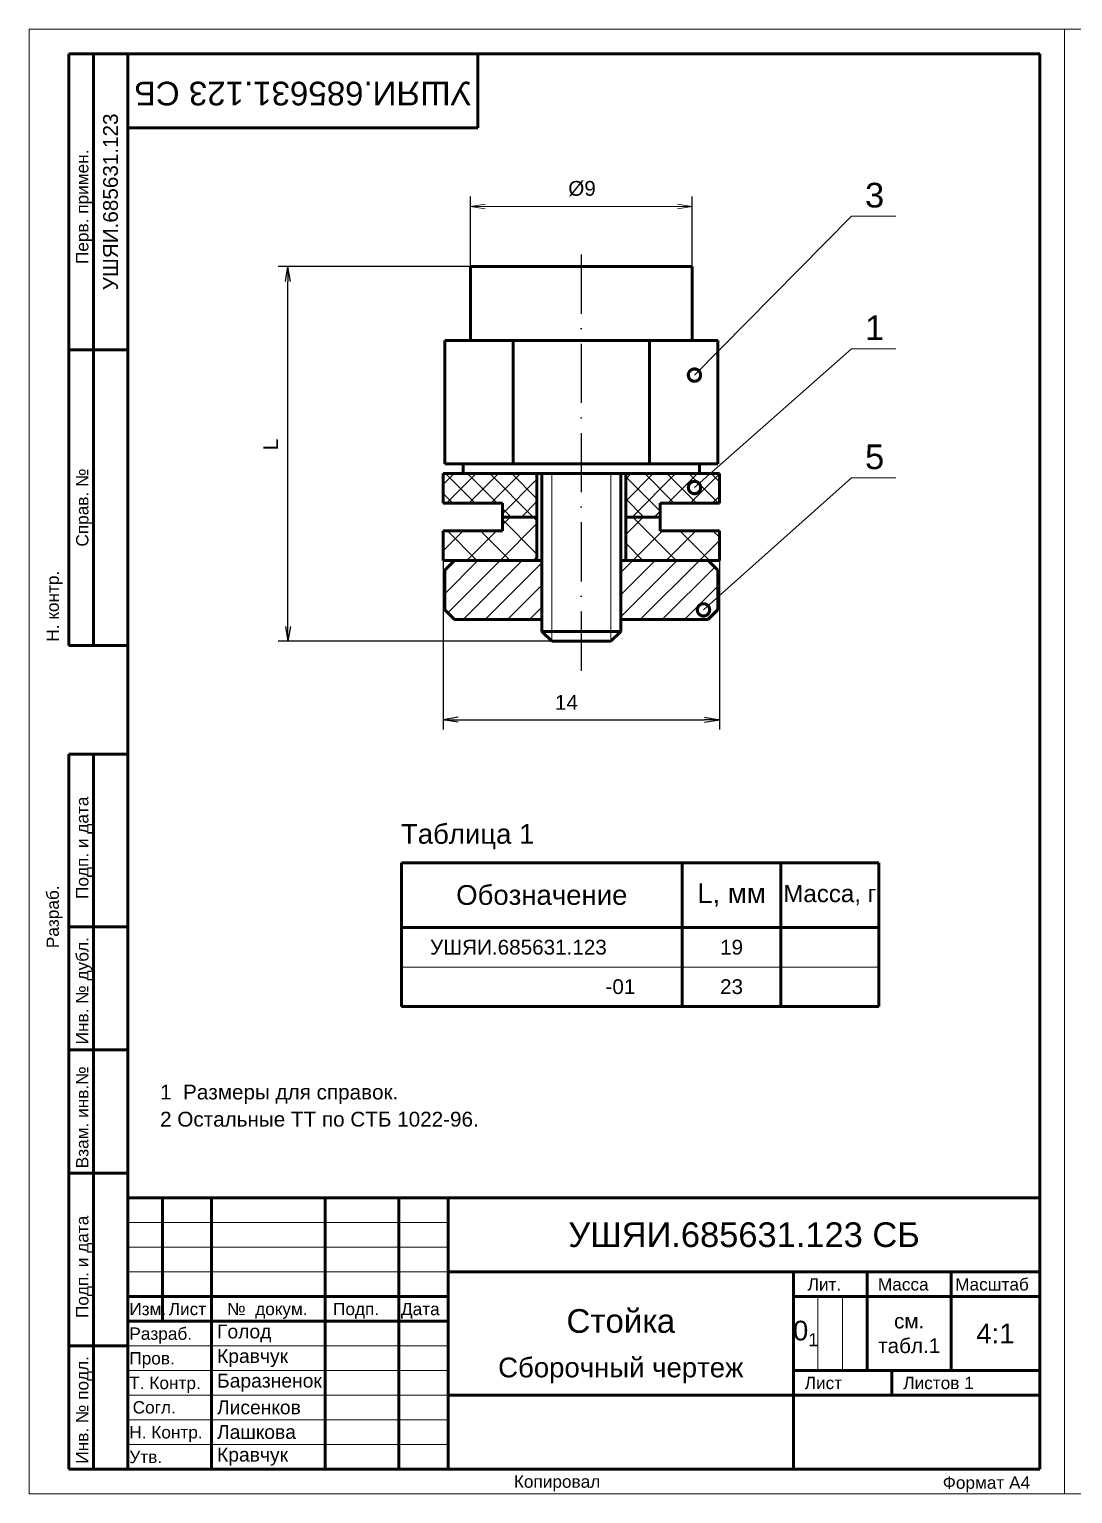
# Model space of a CAD drawing. Header units: millimetres. Extents: x 3219 to 51106, y -14166 to 2695.
# Drawn here: x 5749.5 to 5961.2, y 270.3 to 567.3 of the extents above; entities that cross this region are included whole.
import ezdxf
from ezdxf.enums import TextEntityAlignment as Align

# ---------------------------------------------------------------- set-up
doc = ezdxf.new("R2010")
doc.units = ezdxf.units.MM
doc.linetypes.add('ACAD_ISO10W100', pattern=[18, 12, -3, 0, -3])
doc.layers.get('0').update_dxf_attribs({"lineweight": 53})
for name, color, linetype, lineweight in [('1', 1, 'Continuous', 18), ('Оси', 3, 'ACAD_ISO10W100', 25), ('Размеры', 2, 'Continuous', 18), ('Штриховка', 80, 'Continuous', 20)]:
    doc.layers.add(name, color=color, linetype=linetype, lineweight=lineweight)
doc.layers.add('FORMAT', color=2, linetype='Continuous')
doc.styles.add('Arial', font='arial.ttf', dxfattribs={"height": 3})
doc.styles.add('Arialc', font='arial.ttf')
doc.styles.add('ArialCr', font='arial.ttf', dxfattribs={"height": 2.5})
doc.styles.add('arialCYR', font='arial.ttf', dxfattribs={"height": 3})
doc.dimstyles.new('Arial4', dxfattribs={"dimtxt": 3, "dimasz": 3, "dimexe": 2, "dimexo": 0, "dimgap": 2, "dimtad": 2, "dimtoh": 1, "dimdec": 1, "dimlfac": 0.25, "dimrnd": 0.1, "dimzin": 9, "dimtxsty": 'Arial', "dimblk": 'OPEN', "dimcen": -3, "dimdle": 1.25, "dimclrd": 256, "dimclre": 256, "dimclrt": 256, "dimadec": 0, "dimazin": 2, "dimtfac": 1, "dimtdec": 1, "dimtmove": 1, "dimatfit": 0, "dimldrblk": 'DOTSMALL', "dimfxl": 2, "dimtvp": 1.5, "dimtolj": 1, "dimtzin": 1, "dimlwd": 25, "dimlwe": 25, "dimarcsym": 0})
doc.dimstyles.new('Arial5', dxfattribs={"dimscale": 0, "dimtxt": 3, "dimasz": 3, "dimexe": 2, "dimexo": 0, "dimgap": 2, "dimtad": 1, "dimtoh": 1, "dimdec": 1, "dimlfac": 0.2, "dimrnd": 0.1, "dimzin": 9, "dimtxsty": 'Arial', "dimblk": 'OPEN', "dimcen": -3, "dimdle": 1.25, "dimclrd": 256, "dimclre": 256, "dimclrt": 256, "dimadec": 1, "dimazin": 2, "dimtfac": 1, "dimtdec": 1, "dimtmove": 0, "dimatfit": 3, "dimldrblk": 'DOTSMALL', "dimfxl": 2, "dimtvp": 1.5, "dimtolj": 1, "dimtzin": 1, "dimlwd": -1, "dimarcsym": 0})
doc.dimstyles.new('dasha', dxfattribs={"dimtxt": 3, "dimasz": 5, "dimexe": 2, "dimexo": 0, "dimgap": 2, "dimtad": 1, "dimtoh": 1, "dimdec": 1, "dimtxsty": 'ArialCr', "dimblk": 'OPEN', "dimcen": 5, "dimclrd": 256, "dimclre": 2, "dimclrt": 256, "dimadec": 1, "dimazin": 2, "dimtfac": 1, "dimtdec": 1, "dimtmove": 0, "dimatfit": 3, "dimldrblk": 'DOTSMALL', "dimfxl": 1, "dimtolj": 1, "dimtzin": 0, "dimlwd": -1, "dimarcsym": 0})

# ---------------------------------------------------------------- blocks, each defined once
blk = doc.blocks.new('_Open')
at = {"color": 0, "linetype": 'ByBlock', "lineweight": -2}
for p, q in [((-1, 0.167), (0, 0)), ((-1, -0.167), (0, 0)), ((0, 0), (-1, 0))]:
    blk.add_line(p, q, dxfattribs=at)
blk = doc.blocks.new('*D286')
at = {"layer": 'Defpoints', "color": 0, "transparency": 16777216}
for p in [(5833.48, 459.59), (5889.48, 459.59), (5889.48, 427.29)]:
    blk.add_point(p, dxfattribs=at)
at = {"layer": 'Размеры', "lineweight": 25, "transparency": 16777216}
for p, q in [((5833.48, 459.59), (5833.48, 425.29)), ((5889.48, 459.59), (5889.48, 425.29)), ((5836.48, 427.29), (5886.48, 427.29))]:
    blk.add_line(p, q, dxfattribs=at)
at = {"layer": 'Размеры', "lineweight": 25, "transparency": 16777216, "xscale": 3, "yscale": 3, "zscale": 3, "rotation": 180}
blk.add_blockref('_Open', (5833.48, 427.29), dxfattribs=at)
at = {"layer": 'Размеры', "lineweight": 25, "transparency": 16777216, "xscale": 3, "yscale": 3, "zscale": 3}
blk.add_blockref('_Open', (5889.48, 427.29), dxfattribs=at)
at = {"layer": 'Размеры', "transparency": 16777216, "insert": (5858.45, 430.79), "char_height": 3, "attachment_point": 5, "style": 'Arial'}
blk.add_mtext('\\A1;14', dxfattribs=at)
blk = doc.blocks.new('_DotSmall')
at = {"color": 0, "linetype": 'ByBlock', "const_width": 0.5}
blk.add_lwpolyline([(-0.0625, 0, 1), (0.0625, 0, 1)], format="xyb", close=True, dxfattribs=at)
blk = doc.blocks.new('*D287')
at = {"layer": 'Defpoints', "color": 0, "transparency": 16777216}
for p in [(5801.96, 519.19), (5838.98, 519.19), (5855.48, 443.19)]:
    blk.add_point(p, dxfattribs=at)
at = {"layer": 'Размеры', "lineweight": 25, "transparency": 16777216}
for p, q in [((5838.98, 519.19), (5799.96, 519.19)), ((5801.96, 446.19), (5801.96, 516.19)), ((5855.48, 443.19), (5799.96, 443.19))]:
    blk.add_line(p, q, dxfattribs=at)
at = {"layer": 'Размеры', "lineweight": 25, "transparency": 16777216, "xscale": 3, "yscale": 3, "zscale": 3}
for p, rotation in [((5801.96, 519.19), 90), ((5801.96, 443.19), 270)]:
    blk.add_blockref('_Open', p, dxfattribs=dict(at, rotation=rotation))
at = {"layer": 'Размеры', "transparency": 16777216, "insert": (5798.46, 483.1), "char_height": 3, "attachment_point": 5, "rotation": 90, "style": 'Arial'}
blk.add_mtext('\\A1;L', dxfattribs=at)
blk = doc.blocks.new('*D294')
at = {"layer": 'Defpoints', "color": 0, "transparency": 16777216}
for p in [(5883.98, 531.37), (5838.98, 519.19), (5883.98, 519.19)]:
    blk.add_point(p, dxfattribs=at)
at = {"layer": 'Размеры', "lineweight": -2, "transparency": 16777216}
for p, q in [((5838.98, 519.19), (5838.98, 533.37)), ((5883.98, 519.19), (5883.98, 533.37))]:
    blk.add_line(p, q, dxfattribs=at)
at = {"layer": 'Размеры', "transparency": 16777216}
blk.add_line((5841.98, 531.37), (5880.98, 531.37), dxfattribs=at)
at = {"layer": 'Размеры', "transparency": 16777216, "xscale": 3, "yscale": 3, "zscale": 3, "rotation": 180}
blk.add_blockref('_Open', (5838.98, 531.37), dxfattribs=at)
at = {"layer": 'Размеры', "transparency": 16777216, "xscale": 3, "yscale": 3, "zscale": 3}
blk.add_blockref('_Open', (5883.98, 531.37), dxfattribs=at)
at = {"layer": 'Размеры', "transparency": 16777216, "insert": (5861.62, 534.99), "char_height": 3, "attachment_point": 5, "style": 'Arial'}
blk.add_mtext('\\A1;%%C9', dxfattribs=at)

msp = doc.modelspace()

# ---------------------------------------------------------------- hatches: boundary and pattern name
at = {"layer": 'Штриховка'}
h = msp.add_hatch(dxfattribs=at)
h.set_pattern_fill('ANSI37', color=256, style=0)
h.set_pattern_definition([(45, (2633.3346, -2105.5043), (-2.245064, 2.245064), []), (135, (2633.3346, -2105.5043), (-2.245064, -2.245064), [])])
h.paths.add_polyline_path([(5889.48, 471.19), (5889.48, 477.19), (5870.48, 477.19), (5870.48, 468.39), (5877.48, 468.39), (5877.48, 471.19)])
h.paths.add_polyline_path([(5833.48, 477.19), (5833.48, 471.19), (5845.48, 471.19), (5845.48, 468.39), (5852.48, 468.39), (5852.48, 477.19)])
h = msp.add_hatch(dxfattribs=at)
h.set_pattern_fill('ANSI37', color=256, scale=1.5, style=0)
h.set_pattern_definition([(45, (2633.3346, -2105.5043), (-3.367596, 3.367596), []), (135, (2633.3346, -2105.5043), (-3.367596, -3.367596), [])])
h.paths.add_polyline_path([(5889.48, 459.59), (5889.48, 465.59), (5877.48, 465.59), (5877.48, 468.39), (5870.48, 468.39), (5870.48, 459.59)])
h.paths.add_polyline_path([(5833.48, 465.59), (5833.48, 459.59), (5852.48, 459.59), (5852.48, 468.39), (5845.48, 468.39), (5845.48, 465.59)])
h = msp.add_hatch(dxfattribs=at)
h.set_pattern_fill('ANSI31', color=256, style=0)
h.set_pattern_definition([(45, (2633.3346, -2105.5043), (-2.245064, 2.245064), [])])
h.paths.add_polyline_path([(5835.77, 459.59), (5833.77, 457.59), (5833.77, 449.59), (5835.77, 447.59), (5853.48, 447.59), (5853.48, 459.59)])
h.paths.add_polyline_path([(5869.48, 459.59), (5869.48, 447.59), (5887.19, 447.59), (5889.19, 449.59), (5889.19, 457.59), (5887.19, 459.59)])

# ---------------------------------------------------------------- linework, layer by layer
for p, q in [((5757.49, 442.31), (5757.49, 562.31)), ((5757.49, 562.31), (5769.49, 562.31)), ((5757.49, 562.31), (5769.49, 562.31)), ((5762.49, 442.31), (5762.49, 562.31)), ((5769.49, 562.31), (5954.49, 562.31)), ((5769.49, 562.31), (5954.49, 562.31)), ((5769.49, 275.31), (5769.49, 562.31)), ((5954.49, 562.31), (5954.49, 275.31)), ((5838.98, 519.19), (5838.98, 504.19)), ((5838.98, 519.19), (5883.98, 519.19)), ((5883.98, 519.19), (5883.98, 504.19)), ((5769.49, 502.31), (5757.49, 502.31)), ((5833.77, 504.19), (5889.19, 504.19)), ((5833.77, 479.19), (5833.77, 504.19)), ((5847.62, 479.19), (5847.62, 504.19)), ((5875.34, 479.19), (5875.34, 504.19)), ((5889.19, 479.19), (5889.19, 504.19)), ((5833.77, 479.19), (5889.19, 479.19)), ((5837.48, 479.19), (5837.48, 477.19)), ((5885.48, 479.19), (5885.48, 477.19)), ((5833.48, 477.19), (5889.48, 477.19)), ((5833.48, 471.19), (5833.48, 477.19)), ((5837.48, 477.19), (5885.48, 477.19)), ((5852.48, 468.39), (5852.48, 477.19)), ((5853.48, 477.19), (5853.48, 445.19)), ((5869.48, 477.19), (5869.48, 445.19)), ((5870.48, 468.39), (5870.48, 477.19)), ((5889.48, 471.19), (5889.48, 477.19)), ((5833.48, 471.19), (5845.48, 471.19)), ((5845.48, 468.39), (5845.48, 471.19)), ((5877.48, 471.19), (5889.48, 471.19)), ((5877.48, 468.39), (5877.48, 471.19)), ((5845.48, 468.39), (5852.48, 468.39)), ((5845.48, 468.39), (5852.48, 468.39)), ((5845.48, 468.39), (5845.48, 465.59)), ((5852.48, 468.39), (5852.48, 459.59)), ((5870.48, 468.39), (5877.48, 468.39)), ((5870.48, 468.39), (5877.48, 468.39)), ((5870.48, 468.39), (5870.48, 459.59)), ((5877.48, 468.39), (5877.48, 465.59)), ((5833.48, 465.59), (5845.48, 465.59)), ((5833.48, 465.59), (5833.48, 459.59)), ((5877.48, 465.59), (5889.48, 465.59)), ((5889.48, 465.59), (5889.48, 459.59)), ((5833.48, 459.59), (5853.48, 459.59)), ((5835.77, 459.59), (5833.77, 457.59)), ((5833.77, 449.59), (5833.77, 457.59)), ((5835.77, 459.59), (5853.48, 459.59)), ((5869.48, 459.59), (5889.48, 459.59)), ((5869.48, 459.59), (5887.19, 459.59)), ((5887.19, 459.59), (5889.19, 457.59)), ((5889.19, 449.59), (5889.19, 457.59)), ((5835.77, 447.59), (5833.77, 449.59)), ((5887.19, 447.59), (5889.19, 449.59)), ((5835.77, 447.59), (5853.48, 447.59)), ((5869.48, 447.59), (5887.19, 447.59)), ((5853.48, 445.19), (5855.48, 443.19)), ((5853.48, 445.19), (5869.48, 445.19)), ((5855.48, 443.19), (5867.48, 443.19)), ((5869.48, 445.19), (5867.48, 443.19)), ((5769.49, 442.31), (5757.49, 442.31)), ((5757.49, 420.31), (5757.49, 275.31)), ((5769.49, 420.31), (5757.49, 420.31)), ((5762.49, 275.31), (5762.49, 420.31)), ((5824.98, 398.29), (5921.85, 398.29)), ((5824.98, 398.29), (5824.98, 369.13)), ((5881.95, 398.29), (5881.95, 369.13)), ((5901.95, 398.29), (5901.95, 369.13)), ((5921.85, 398.29), (5921.85, 369.13)), ((5769.49, 385.31), (5757.49, 385.31)), ((5824.98, 385.13), (5921.85, 385.13)), ((5824.98, 369.13), (5921.85, 369.13)), ((5769.49, 360.31), (5757.49, 360.31)), ((5769.49, 335.31), (5757.49, 335.31)), ((5954.49, 330.31), (5769.49, 330.31)), ((5776.49, 330.31), (5776.49, 305.31)), ((5786.49, 330.31), (5786.49, 275.31)), ((5809.49, 330.31), (5809.49, 275.31)), ((5824.49, 330.31), (5824.49, 275.31)), ((5834.49, 330.31), (5834.49, 275.31)), ((5954.49, 315.31), (5834.49, 315.31)), ((5904.49, 315.31), (5904.49, 275.31)), ((5919.49, 315.31), (5919.49, 295.31)), ((5936.49, 315.31), (5936.49, 295.31)), ((5834.49, 310.31), (5769.49, 310.31)), ((5954.49, 310.31), (5904.49, 310.31)), ((5834.49, 305.31), (5769.49, 305.31)), ((5769.49, 300.31), (5757.49, 300.31)), ((5954.49, 295.31), (5904.49, 295.31)), ((5924.49, 295.31), (5924.49, 290.31)), ((5954.49, 290.31), (5834.49, 290.31)), ((5757.49, 275.31), (5954.49, 275.31)), ((5954.49, 275.31), (5769.49, 275.31))]:
    msp.add_line(p, q)
for points in [[(5757.49, 562.31), (5757.49, 442.31)], [(5762.49, 562.31), (5762.49, 442.31)], [(5769.49, 562.31), (5769.49, 275.31)], [(5840.49, 562.31), (5840.49, 561.31), (5840.49, 547.31)], [(5840.49, 547.31), (5770.49, 547.31), (5769.49, 547.31)], [(5769.49, 502.31), (5757.49, 502.31)], [(5769.49, 442.31), (5757.49, 442.31)], [(5757.49, 275.31), (5757.49, 415.31), (5757.49, 420.31)], [(5757.49, 275.31), (5757.49, 415.31), (5757.49, 420.31)], [(5757.49, 275.31), (5757.49, 415.31), (5757.49, 420.31)], [(5769.49, 420.31), (5757.49, 420.31)], [(5769.49, 420.31), (5757.49, 420.31)], [(5769.49, 420.31), (5757.49, 420.31)], [(5762.49, 275.31), (5762.49, 415.31), (5762.49, 420.31)], [(5762.49, 275.31), (5762.49, 415.31), (5762.49, 420.31)], [(5762.49, 275.31), (5762.49, 415.31), (5762.49, 420.31)], [(5769.49, 385.31), (5757.49, 385.31)], [(5769.49, 385.31), (5757.49, 385.31)], [(5769.49, 385.31), (5757.49, 385.31)], [(5769.49, 360.31), (5757.49, 360.31)], [(5769.49, 360.31), (5757.49, 360.31)], [(5769.49, 360.31), (5757.49, 360.31)], [(5769.49, 335.31), (5757.49, 335.31)], [(5769.49, 335.31), (5757.49, 335.31)], [(5769.49, 335.31), (5757.49, 335.31)], [(5769.49, 300.31), (5757.49, 300.31)], [(5769.49, 300.31), (5757.49, 300.31)], [(5769.49, 300.31), (5757.49, 300.31)]]:
    msp.add_lwpolyline(points)
at = {"layer": '1'}
for p, q in [((5855.48, 477.19), (5855.48, 443.19)), ((5867.48, 477.19), (5867.48, 443.19))]:
    msp.add_line(p, q, dxfattribs=at)
at = {"layer": 'FORMAT'}
msp.add_line((5954.49, 275.31), (5769.49, 275.31), dxfattribs=at)
at = {"layer": 'Оси'}
msp.add_line((5861.48, 521.63), (5861.48, 435.91), dxfattribs=at)
at = {"layer": 'Размеры'}
for p, q in [((5749.49, 567.31), (5959.49, 567.31)), ((5749.49, 270.31), (5749.49, 567.31)), ((5959.49, 270.31), (5959.49, 567.31)), ((5959.49, 567.31), (6169.49, 567.31)), ((5959.49, 270.31), (5959.49, 567.31)), ((5824.98, 377.13), (5921.85, 377.13)), ((5834.49, 325.31), (5769.49, 325.31)), ((5834.49, 320.31), (5769.49, 320.31)), ((5834.49, 315.31), (5769.49, 315.31)), ((5909.49, 310.31), (5909.49, 295.31)), ((5914.49, 310.31), (5914.49, 295.31)), ((5834.49, 300.31), (5769.49, 300.31)), ((5834.49, 295.31), (5769.49, 295.31)), ((5834.49, 290.31), (5769.49, 290.31)), ((5834.49, 285.31), (5769.49, 285.31)), ((5834.49, 280.31), (5769.49, 280.31)), ((5749.49, 270.31), (5959.49, 270.31)), ((5959.49, 270.31), (6169.49, 270.31))]:
    msp.add_line(p, q, dxfattribs=at)

# ---------------------------------------------------------------- texts
at = {"layer": 'Размеры', "style": 'Arialc'}
for s, p in [('Перв. примен.', (5761.49, 531.31)), ('Справ. №', (5761.49, 470.31)), ('Н. контр.', (5755.49, 450.31)), ('Подп. и дата', (5761.49, 401.31)), ('Разраб.', (5755.49, 387.31)), ('Инв. № дубл.', (5761.49, 372.31)), ('Подп. и дата', (5761.49, 316.31)), ('Инв. № подл.', (5761.49, 287.31))]:
    msp.add_text(s, height=2.5, rotation=90, dxfattribs=at).set_placement(p, align=Align.CENTER)
at = {"layer": 'Размеры'}
for s, height, style, p in [('3', 5, 'Arial', (5919.03, 531.17)), ('1', 5, 'Arial', (5919.03, 504.27)), ('5', 5, 'Arial', (5919.03, 478.1)), ('Таблица 1', 4, 'Arialc', (5824.89, 402.13)), ('Изм.', 2.5, 'Arial', (5769.79, 306.52)), ('Лист', 2.5, 'Arial', (5777.79, 306.52)), ('Дата', 2.5, 'Arial', (5824.9, 306.52)), ('Разраб.', 2.5, 'Arial', (5769.79, 301.52)), ('Пров.', 2.5, 'Arial', (5769.79, 296.52)), ('Т. Контр.', 2.5, 'Arial', (5769.79, 291.52)), ('Лист ', 2.5, 'Arial', (5906.79, 291.52)), ('Листов 1', 2.5, 'Arial', (5926.79, 291.52)), ('Н. Контр.', 2.5, 'Arial', (5769.79, 281.52)), ('Утв.', 2.5, 'Arial', (5769.79, 276.52))]:
    msp.add_text(s, height=height, dxfattribs=dict(at, style=style)).set_placement(p)
at = {"layer": 'Размеры', "style": 'Arialc'}
msp.add_text('Взам. инв.№', height=2.5, rotation=90, dxfattribs=at).set_placement((5761.49, 336.31))
at = {"layer": 'Размеры', "style": 'Arial'}
for s, p in [('Лит.', (5910.79, 311.52)), ('Масса', (5926.79, 311.52)), ('Масштаб', (5944.79, 311.52)), ('№  докум.', (5797.79, 306.52)), ('Подп.', (5815.79, 306.52))]:
    msp.add_text(s, height=2.5, dxfattribs=at).set_placement(p, align=Align.CENTER)
at = {"layer": 'Размеры', "attachment_point": 5}
for s, insert, char_height, width, rotation, style in [('УШЯИ.685631.123 СБ', (5804.99, 554.31), 4.8, 71, 180, 'arialCYR'), ('УШЯИ.685631.123', (5765.99, 532.31), 3, 60, 90, 'Arialc')]:
    msp.add_mtext(s, dxfattribs=dict(at, insert=insert, char_height=char_height, width=width, rotation=rotation, style=style))
at = {"layer": 'Размеры'}
for s, insert, char_height, width, attachment_point, style in [('{\\fArial|b0|i0|c204|p34;Обозначение}', (5853.46, 391.71), 4, 56.9709, 5, 'Arial'), ('L, мм', (5891.95, 391.71), 4, 20, 5, 'Arial'), ('{\\fArial|b0|i0|c204|p34;Масса, г}', (5911.9, 391.71), 3.5, 19.9017, 5, 'Arial'), ('     {\\fArial|b0|i0|c204|p34;УШЯИ}.685631.123', (5824.98, 381.13), 3, 56.9709, 4, 'Arial'), ('19', (5891.95, 381.13), 3, 20, 5, 'Arial'), ('-01', (5866.38, 373.13), 3, 15.5744, 4, 'Arial'), ('23', (5891.95, 373.13), 3, 20, 5, 'Arial'), ('УШЯИ.685631.123 СБ', (5894.49, 322.81), 5, 120, 5, 'arialCYR'), ('см.\\Pтабл.1', (5927.99, 302.81), 3, 17, 5, 'Arial'), (' Голод', (5786.49, 302.81), 2.8, 23, 4, 'Arialc'), ('\\A1;0{\\H0.66x;\\S^ 1;} ', (5906.99, 302.81), 4, 5, 5, 'Arialc'), ('4:1', (5945.49, 302.81), 4, 18, 5, 'Arial'), (' Кравчук', (5786.49, 297.81), 2.8, 23, 4, 'Arialc'), ('Сборочный чертеж', (5869.49, 295.31), 4, 70, 5, 'Arialc'), (' Баразненок', (5786.49, 292.81), 2.8, 23, 4, 'Arialc'), (' Согл.', (5769.49, 287.81), 2.5, 17, 4, 'Arialc'), (' Лисенков', (5786.49, 287.81), 2.8, 23, 4, 'Arialc'), (' Лашкова', (5786.49, 282.81), 2.8, 23, 4, 'Arialc'), (' Кравчук', (5786.49, 277.81), 2.8, 23, 4, 'Arialc')]:
    msp.add_mtext(s, dxfattribs=dict(at, insert=insert, char_height=char_height, width=width, attachment_point=attachment_point, style=style))
at = {"layer": 'Размеры', "insert": (5776.03, 353.27), "char_height": 3, "width": 166.8472, "attachment_point": 1, "line_spacing_factor": 1.1, "style": 'Arial'}
msp.add_mtext('1  {\\fArial|b0|i0|c204|p34;Размеры} {\\fArial|b0|i0|c204|p34;для} {\\fArial|b0|i0|c204|p34;справок}.\\P2 {\\fArial|b0|i0|c204|p34;Остальные} {\\fArial|b0|i0|c204|p34;ТТ} {\\fArial|b0|i0|c204|p34;по} {\\fArial|b0|i0|c204|p34;СТБ} 1022-96.', dxfattribs=at)
at = {"layer": 'Размеры', "ltscale": 1.5, "insert": (5869.49, 305.31), "char_height": 4.8, "width": 70, "attachment_point": 5, "style": 'Arial'}
msp.add_mtext('Стойка', dxfattribs=at)
at = {"layer": 'Штриховка', "style": 'Arial'}
for s, p in [('Копировал', (5847.79, 271.52)), ('Формат А4', (5934.8, 271.31))]:
    msp.add_text(s, height=2.5, dxfattribs=at).set_placement(p)

# ---------------------------------------------------------------- dimensions: what is measured, and where the dimension line sits
at = {"layer": 'Размеры'}
dim = msp.add_linear_dim(base=(5883.98, 531.37), p1=(5838.98, 519.19), p2=(5883.98, 519.19), text='%%C<>', dimstyle='Arial5', override={"dimscale": 1}, dxfattribs=at)
dim.commit()
dim.dimension.update_dxf_attribs({"geometry": '*D294', "text_midpoint": (5861.62, 531.37), "dimtype": 160})
dim = msp.add_linear_dim(base=(5801.96, 519.19), p1=(5855.48, 443.19), p2=(5838.98, 519.19), angle=90, text='L', dimstyle='Arial4', dxfattribs=at)
dim.commit()
dim.dimension.update_dxf_attribs({"geometry": '*D287', "text_midpoint": (5801.96, 483.1), "dimtype": 160})
dim = msp.add_linear_dim(base=(5889.48, 427.29), p1=(5833.48, 459.59), p2=(5889.48, 459.59), dimstyle='Arial4', dxfattribs=at)
dim.commit()
dim.dimension.update_dxf_attribs({"geometry": '*D286', "text_midpoint": (5858.45, 427.29), "dimtype": 160})

# ---------------------------------------------------------------- leaders
for points in [[(5884.43, 497.17), (5916.28, 529.42), (5925.28, 529.42)], [(5884.44, 474.37), (5916.28, 502.52), (5925.28, 502.52)], [(5886.26, 449.56), (5916.28, 476.35), (5925.28, 476.35)]]:
    msp.add_leader(points, dimstyle='dasha', override={"dimgap": 2, "dimtad": 0}, dxfattribs=at)

doc.saveas('drawing.dxf')
